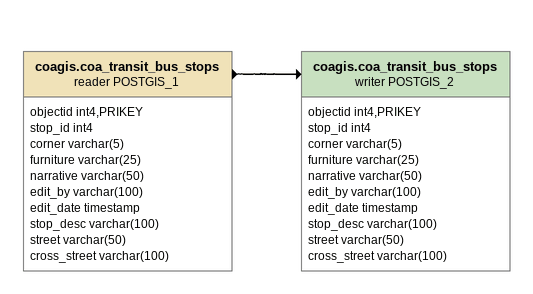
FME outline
coagis.coa_transit_bus_stops (reader POSTGIS_1)
    attributes: objectid int4,PRIKEY, stop_id int4, corner varchar(5), furniture varchar(25), narrative varchar(50), edit_by varchar(100), edit_date timestamp, stop_desc varchar(100), street varchar(50), cross_street varchar(100)
    -> coagis.coa_transit_bus_stops (writer POSTGIS_2)
coagis.coa_transit_bus_stops (writer POSTGIS_2)
    attributes: objectid int4,PRIKEY, stop_id int4, corner varchar(5), furniture varchar(25), narrative varchar(50), edit_by varchar(100), edit_date timestamp, stop_desc varchar(100), street varchar(50), cross_street varchar(100)
